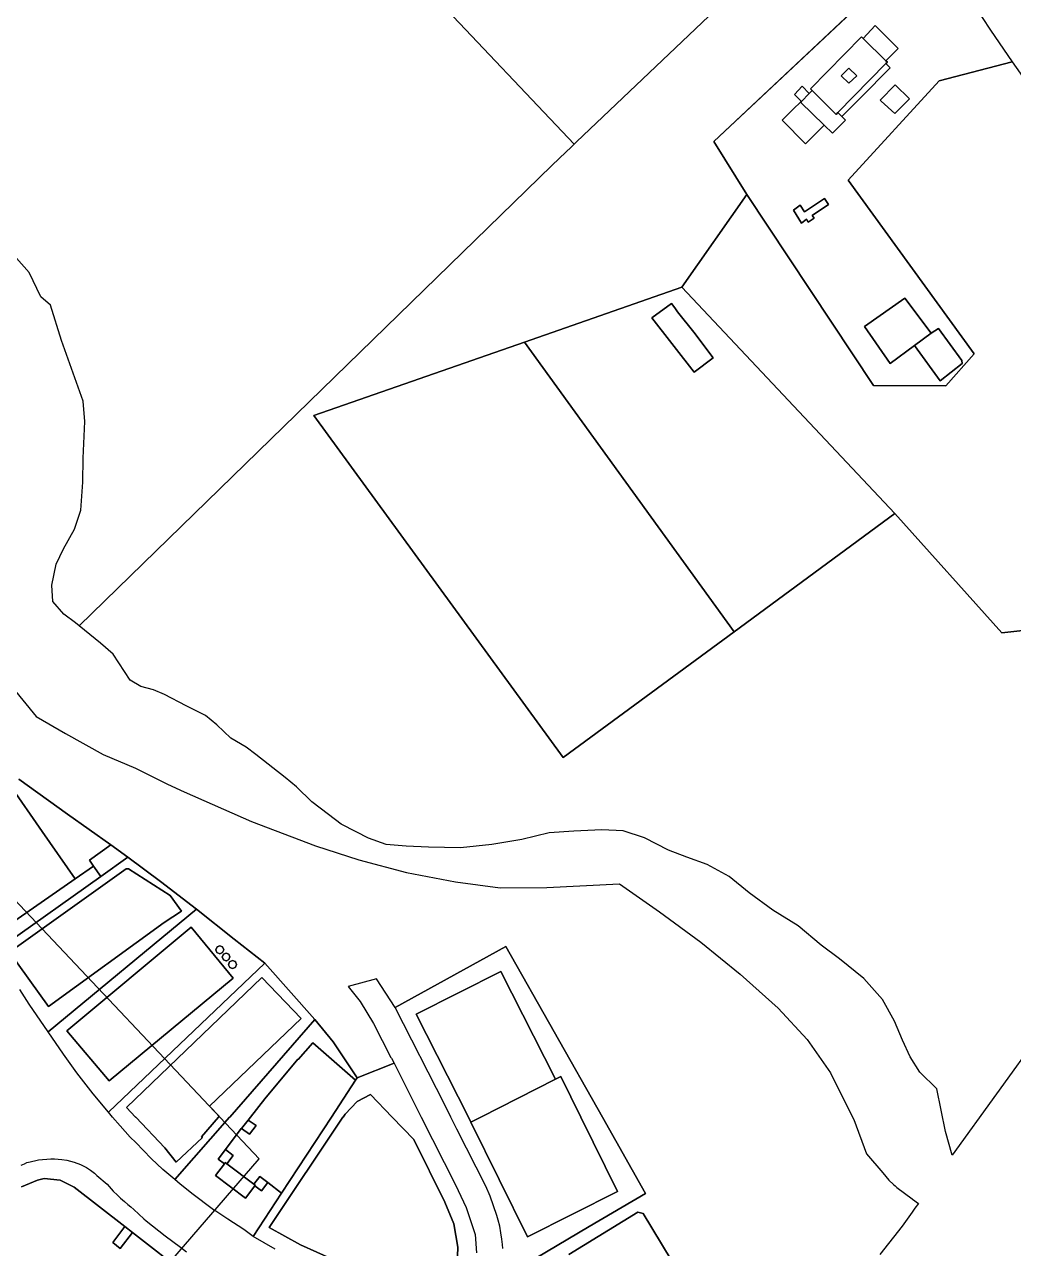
# Model space of a CAD drawing. Header units: millimetres. Extents: x 1888 to 2040, y 1705 to 1894.
# Drawn here: x 1931.241 to 1931.5489, y 1832.4364 to 1832.8173 of the extents above; entities that cross this region are included whole.
import ezdxf

# ---------------------------------------------------------------- set-up
doc = ezdxf.new("R2010")
doc.units = ezdxf.units.MM

# ---------------------------------------------------------------- blocks, each defined once
blk = doc.blocks.new('mall')
at = {"linetype": 'Continuous'}
for p, q in [((-93482.74, -4331.39), (-94211.51, -3559.91)), ((-93868.1, -4778.78), (-93482.74, -4331.39))]:
    blk.add_line(p, q, dxfattribs=at)

msp = doc.modelspace()

# ---------------------------------------------------------------- linework, layer by layer
for p, q in [((1931.34985, 1832.84581), (1931.4122, 1832.78006)), ((1931.34985, 1832.84581), (1931.4122, 1832.78006)), ((1931.45566, 1832.78091), (1931.52238, 1832.84368)), ((1931.52238, 1832.84368), (1931.45566, 1832.78091)), ((1931.41294, 1832.78076), (1931.46032, 1832.82584)), ((1931.41294, 1832.78076), (1931.46032, 1832.82584)), ((1931.53663, 1832.82345), (1931.5418, 1832.81554)), ((1931.53663, 1832.82345), (1931.5418, 1832.81554)), ((1931.5059, 1832.81695), (1931.50215, 1832.81298)), ((1931.50215, 1832.81298), (1931.5059, 1832.81695)), ((1931.51306, 1832.80982), (1931.5059, 1832.81695)), ((1931.5059, 1832.81695), (1931.51306, 1832.80982)), ((1931.50162, 1832.81345), (1931.48578, 1832.79726)), ((1931.48578, 1832.79726), (1931.50162, 1832.81345)), ((1931.50215, 1832.81298), (1931.50162, 1832.81345)), ((1931.50162, 1832.81345), (1931.50215, 1832.81298)), ((1931.50918, 1832.80601), (1931.50215, 1832.81298)), ((1931.50215, 1832.81298), (1931.50918, 1832.80601)), ((1931.5418, 1832.81554), (1931.5485, 1832.80568)), ((1931.5418, 1832.81554), (1931.5485, 1832.80568)), ((1931.50918, 1832.80601), (1931.51306, 1832.80982)), ((1931.51306, 1832.80982), (1931.50918, 1832.80601)), ((1931.49425, 1832.78988), (1931.50918, 1832.80514)), ((1931.50918, 1832.80514), (1931.49425, 1832.78988)), ((1931.50971, 1832.80557), (1931.50918, 1832.80601)), ((1931.50918, 1832.80601), (1931.50971, 1832.80557)), ((1931.50918, 1832.80514), (1931.50971, 1832.80557)), ((1931.50971, 1832.80557), (1931.50918, 1832.80514)), ((1931.51056, 1832.80382), (1931.50918, 1832.80514)), ((1931.50918, 1832.80514), (1931.51056, 1832.80382)), ((1931.52577, 1832.79974), (1931.5485, 1832.80568)), ((1931.5485, 1832.80568), (1931.52577, 1832.79974)), ((1931.5485, 1832.80568), (1931.55846, 1832.79154)), ((1931.5485, 1832.80568), (1931.55846, 1832.79154)), ((1931.49771, 1832.80367), (1931.49534, 1832.80135)), ((1931.49534, 1832.80135), (1931.49771, 1832.80367)), ((1931.49534, 1832.80135), (1931.49771, 1832.7991)), ((1931.49771, 1832.7991), (1931.49534, 1832.80135)), ((1931.50012, 1832.80129), (1931.49771, 1832.80367)), ((1931.49771, 1832.80367), (1931.50012, 1832.80129)), ((1931.49771, 1832.7991), (1931.50012, 1832.80129)), ((1931.50012, 1832.80129), (1931.49771, 1832.7991)), ((1931.50141, 1832.79461), (1931.51056, 1832.80382)), ((1931.51056, 1832.80382), (1931.50141, 1832.79461)), ((1931.48318, 1832.7981), (1931.48075, 1832.79551)), ((1931.48075, 1832.79551), (1931.48318, 1832.7981)), ((1931.48531, 1832.79579), (1931.48318, 1832.7981)), ((1931.48318, 1832.7981), (1931.48531, 1832.79579)), ((1931.48578, 1832.79726), (1931.48628, 1832.79673)), ((1931.48628, 1832.79673), (1931.48578, 1832.79726)), ((1931.49743, 1832.76888), (1931.52577, 1832.79974)), ((1931.52577, 1832.79974), (1931.49743, 1832.76888)), ((1931.51211, 1832.7985), (1931.50747, 1832.79373)), ((1931.50747, 1832.79373), (1931.51211, 1832.7985)), ((1931.51654, 1832.7942), (1931.51211, 1832.7985)), ((1931.51211, 1832.7985), (1931.51654, 1832.7942)), ((1931.48268, 1832.79314), (1931.4804, 1832.7911)), ((1931.4804, 1832.7911), (1931.48268, 1832.79314)), ((1931.48075, 1832.79551), (1931.48291, 1832.79337)), ((1931.48291, 1832.79337), (1931.48075, 1832.79551)), ((1931.48291, 1832.79337), (1931.48268, 1832.79314)), ((1931.48268, 1832.79314), (1931.48291, 1832.79337)), ((1931.48268, 1832.79314), (1931.48999, 1832.78601)), ((1931.48999, 1832.78601), (1931.48268, 1832.79314)), ((1931.48531, 1832.79579), (1931.48291, 1832.79337)), ((1931.48291, 1832.79337), (1931.48531, 1832.79579)), ((1931.48628, 1832.79673), (1931.48531, 1832.79579)), ((1931.48531, 1832.79579), (1931.48628, 1832.79673)), ((1931.48628, 1832.79673), (1931.49374, 1832.78935)), ((1931.49374, 1832.78935), (1931.48628, 1832.79673)), ((1931.49553, 1832.7887), (1931.50141, 1832.79461)), ((1931.50141, 1832.79461), (1931.49553, 1832.7887)), ((1931.50747, 1832.79373), (1931.50776, 1832.79346)), ((1931.50776, 1832.79346), (1931.50747, 1832.79373)), ((1931.50776, 1832.79346), (1931.51201, 1832.78961)), ((1931.51201, 1832.78961), (1931.50776, 1832.79346)), ((1931.51201, 1832.78961), (1931.51654, 1832.7942)), ((1931.51654, 1832.7942), (1931.51201, 1832.78961)), ((1931.47931, 1832.78989), (1931.4769, 1832.78754)), ((1931.4769, 1832.78754), (1931.47931, 1832.78989)), ((1931.4804, 1832.7911), (1931.47931, 1832.78989)), ((1931.47931, 1832.78989), (1931.4804, 1832.7911)), ((1931.49374, 1832.78935), (1931.49425, 1832.78988)), ((1931.49425, 1832.78988), (1931.49374, 1832.78935)), ((1931.49553, 1832.7887), (1931.49425, 1832.78988)), ((1931.49425, 1832.78988), (1931.49553, 1832.7887)), ((1931.4769, 1832.78754), (1931.48418, 1832.78014)), ((1931.48418, 1832.78014), (1931.4769, 1832.78754)), ((1931.48418, 1832.78014), (1931.48999, 1832.78601)), ((1931.48999, 1832.78601), (1931.48418, 1832.78014)), ((1931.48999, 1832.78601), (1931.49262, 1832.78345)), ((1931.49262, 1832.78345), (1931.48999, 1832.78601)), ((1931.49262, 1832.78345), (1931.49668, 1832.78754)), ((1931.49668, 1832.78754), (1931.49262, 1832.78345)), ((1931.49668, 1832.78754), (1931.49553, 1832.7887)), ((1931.49553, 1832.7887), (1931.49668, 1832.78754)), ((1931.40967, 1832.77765), (1931.41115, 1832.77905)), ((1931.41115, 1832.77905), (1931.40967, 1832.77765)), ((1931.40967, 1832.77765), (1931.41115, 1832.77905)), ((1931.41115, 1832.77905), (1931.40967, 1832.77765)), ((1931.41115, 1832.77905), (1931.4122, 1832.78006)), ((1931.4122, 1832.78006), (1931.41115, 1832.77905)), ((1931.41115, 1832.77905), (1931.4122, 1832.78006)), ((1931.4122, 1832.78006), (1931.41115, 1832.77905)), ((1931.4122, 1832.78006), (1931.41294, 1832.78076)), ((1931.4122, 1832.78006), (1931.41294, 1832.78076)), ((1931.46595, 1832.76437), (1931.45566, 1832.78091)), ((1931.45566, 1832.78091), (1931.46595, 1832.76437)), ((1931.40524, 1832.77343), (1931.40967, 1832.77765)), ((1931.40967, 1832.77765), (1931.40524, 1832.77343)), ((1931.40524, 1832.77343), (1931.40967, 1832.77765)), ((1931.40967, 1832.77765), (1931.40524, 1832.77343)), ((1931.25808, 1832.63017), (1931.40524, 1832.77343)), ((1931.40524, 1832.77343), (1931.25808, 1832.63017)), ((1931.25808, 1832.63017), (1931.40524, 1832.77343)), ((1931.40524, 1832.77343), (1931.25808, 1832.63017)), ((1931.53673, 1832.7148), (1931.49743, 1832.76888)), ((1931.49743, 1832.76888), (1931.53673, 1832.7148)), ((1931.44573, 1832.73554), (1931.46595, 1832.76437)), ((1931.46595, 1832.76437), (1931.44573, 1832.73554)), ((1931.46595, 1832.76437), (1931.50539, 1832.70502)), ((1931.50539, 1832.70502), (1931.46595, 1832.76437)), ((1931.4901, 1832.76319), (1931.48386, 1832.75902)), ((1931.48386, 1832.75902), (1931.4901, 1832.76319)), ((1931.49136, 1832.7613), (1931.4901, 1832.76319)), ((1931.4901, 1832.76319), (1931.49136, 1832.7613)), ((1931.48254, 1832.76104), (1931.48041, 1832.75954)), ((1931.48041, 1832.75954), (1931.48254, 1832.76104)), ((1931.48041, 1832.75954), (1931.48292, 1832.75552)), ((1931.48292, 1832.75552), (1931.48041, 1832.75954)), ((1931.48386, 1832.75902), (1931.48254, 1832.76104)), ((1931.48254, 1832.76104), (1931.48386, 1832.75902)), ((1931.4863, 1832.75792), (1931.49136, 1832.7613)), ((1931.49136, 1832.7613), (1931.4863, 1832.75792)), ((1931.48292, 1832.75552), (1931.48453, 1832.7567)), ((1931.48453, 1832.7567), (1931.48292, 1832.75552)), ((1931.48453, 1832.7567), (1931.48506, 1832.75581)), ((1931.48506, 1832.75581), (1931.48453, 1832.7567)), ((1931.48506, 1832.75581), (1931.48688, 1832.75704)), ((1931.48688, 1832.75704), (1931.48506, 1832.75581)), ((1931.48688, 1832.75704), (1931.4863, 1832.75792)), ((1931.4863, 1832.75792), (1931.48688, 1832.75704)), ((1931.24246, 1832.74012), (1931.2362, 1832.74733)), ((1931.24246, 1832.74012), (1931.2362, 1832.74733)), ((1931.24613, 1832.73254), (1931.24246, 1832.74012)), ((1931.24613, 1832.73254), (1931.24246, 1832.74012)), ((1931.24911, 1832.73), (1931.24613, 1832.73254)), ((1931.24911, 1832.73), (1931.24613, 1832.73254)), ((1931.39674, 1832.71843), (1931.44573, 1832.73554)), ((1931.44573, 1832.73554), (1931.39674, 1832.71843)), ((1931.44573, 1832.73554), (1931.51196, 1832.66518)), ((1931.51196, 1832.66518), (1931.44573, 1832.73554)), ((1931.51508, 1832.73214), (1931.50257, 1832.72332)), ((1931.50257, 1832.72332), (1931.51508, 1832.73214)), ((1931.52329, 1832.72121), (1931.51508, 1832.73214)), ((1931.51508, 1832.73214), (1931.52329, 1832.72121)), ((1931.25262, 1832.71893), (1931.24911, 1832.73)), ((1931.25262, 1832.71893), (1931.24911, 1832.73)), ((1931.44244, 1832.73044), (1931.43635, 1832.72606)), ((1931.43635, 1832.72606), (1931.44244, 1832.73044)), ((1931.44347, 1832.72913), (1931.44244, 1832.73044)), ((1931.44244, 1832.73044), (1931.44347, 1832.72913)), ((1931.44438, 1832.72791), (1931.44347, 1832.72913)), ((1931.44347, 1832.72913), (1931.44438, 1832.72791)), ((1931.43635, 1832.72606), (1931.44957, 1832.70913)), ((1931.44957, 1832.70913), (1931.43635, 1832.72606)), ((1931.44945, 1832.72154), (1931.44438, 1832.72791)), ((1931.44438, 1832.72791), (1931.44945, 1832.72154)), ((1931.45542, 1832.71363), (1931.44945, 1832.72154)), ((1931.44945, 1832.72154), (1931.45542, 1832.71363)), ((1931.50257, 1832.72332), (1931.51057, 1832.71186)), ((1931.51057, 1832.71186), (1931.50257, 1832.72332)), ((1931.51808, 1832.71743), (1931.52329, 1832.72121)), ((1931.52329, 1832.72121), (1931.51808, 1832.71743)), ((1931.52557, 1832.72274), (1931.52329, 1832.72121)), ((1931.52329, 1832.72121), (1931.52557, 1832.72274)), ((1931.53282, 1832.71274), (1931.52557, 1832.72274)), ((1931.52557, 1832.72274), (1931.53282, 1832.71274)), ((1931.25936, 1832.70007), (1931.25262, 1832.71893)), ((1931.25936, 1832.70007), (1931.25262, 1832.71893)), ((1931.33114, 1832.69568), (1931.39674, 1832.71843)), ((1931.39674, 1832.71843), (1931.33114, 1832.69568)), ((1931.39674, 1832.71843), (1931.46201, 1832.62831)), ((1931.46201, 1832.62831), (1931.39674, 1832.71843)), ((1931.51057, 1832.71186), (1931.51808, 1832.71743)), ((1931.51808, 1832.71743), (1931.51057, 1832.71186)), ((1931.51808, 1832.71743), (1931.52613, 1832.70638)), ((1931.52613, 1832.70638), (1931.51808, 1832.71743)), ((1931.44957, 1832.70913), (1931.45542, 1832.71363)), ((1931.45542, 1832.71363), (1931.44957, 1832.70913)), ((1931.52791, 1832.70486), (1931.53673, 1832.7148)), ((1931.53673, 1832.7148), (1931.52791, 1832.70486)), ((1931.52613, 1832.70638), (1931.53296, 1832.71184)), ((1931.53296, 1832.71184), (1931.52613, 1832.70638)), ((1931.53296, 1832.71184), (1931.53282, 1832.71274)), ((1931.53282, 1832.71274), (1931.53296, 1832.71184)), ((1931.50539, 1832.70502), (1931.52791, 1832.70486)), ((1931.52791, 1832.70486), (1931.50539, 1832.70502)), ((1931.25982, 1832.69373), (1931.25936, 1832.70007)), ((1931.25982, 1832.69373), (1931.25936, 1832.70007)), ((1931.40878, 1832.58922), (1931.33114, 1832.69568)), ((1931.33114, 1832.69568), (1931.40878, 1832.58922)), ((1931.25932, 1832.68237), (1931.25982, 1832.69373)), ((1931.25932, 1832.68237), (1931.25982, 1832.69373)), ((1931.25919, 1832.67486), (1931.25932, 1832.68237)), ((1931.25919, 1832.67486), (1931.25932, 1832.68237)), ((1931.25863, 1832.66619), (1931.25919, 1832.67486)), ((1931.25863, 1832.66619), (1931.25919, 1832.67486)), ((1931.25658, 1832.66025), (1931.25863, 1832.66619)), ((1931.25658, 1832.66025), (1931.25863, 1832.66619)), ((1931.51196, 1832.66518), (1931.46201, 1832.62831)), ((1931.46201, 1832.62831), (1931.51196, 1832.66518)), ((1931.54533, 1832.62804), (1931.51196, 1832.66518)), ((1931.51196, 1832.66518), (1931.54533, 1832.62804)), ((1931.25324, 1832.65411), (1931.25658, 1832.66025)), ((1931.25324, 1832.65411), (1931.25658, 1832.66025)), ((1931.25092, 1832.64933), (1931.25324, 1832.65411)), ((1931.25092, 1832.64933), (1931.25324, 1832.65411)), ((1931.24955, 1832.6428), (1931.25092, 1832.64933)), ((1931.24955, 1832.6428), (1931.25092, 1832.64933)), ((1931.24985, 1832.63771), (1931.24955, 1832.6428)), ((1931.24985, 1832.63771), (1931.24955, 1832.6428)), ((1931.25326, 1832.63378), (1931.24985, 1832.63771)), ((1931.25326, 1832.63378), (1931.24985, 1832.63771)), ((1931.25693, 1832.63109), (1931.25326, 1832.63378)), ((1931.25693, 1832.63109), (1931.25326, 1832.63378)), ((1931.25808, 1832.63017), (1931.25693, 1832.63109)), ((1931.25808, 1832.63017), (1931.25693, 1832.63109)), ((1931.26476, 1832.6248), (1931.25808, 1832.63017)), ((1931.26476, 1832.6248), (1931.25808, 1832.63017)), ((1931.5631, 1832.62998), (1931.54533, 1832.62804)), ((1931.54533, 1832.62804), (1931.5631, 1832.62998)), ((1931.46201, 1832.62831), (1931.40878, 1832.58922)), ((1931.40878, 1832.58922), (1931.46201, 1832.62831)), ((1931.2687, 1832.62139), (1931.26476, 1832.6248)), ((1931.2687, 1832.62139), (1931.26476, 1832.6248)), ((1931.27398, 1832.61329), (1931.2687, 1832.62139)), ((1931.27398, 1832.61329), (1931.2687, 1832.62139)), ((1931.23733, 1832.61101), (1931.24464, 1832.60201)), ((1931.23733, 1832.61101), (1931.24464, 1832.60201)), ((1931.27732, 1832.61132), (1931.27398, 1832.61329)), ((1931.27732, 1832.61132), (1931.27398, 1832.61329)), ((1931.2812, 1832.61024), (1931.27732, 1832.61132)), ((1931.2812, 1832.61024), (1931.27732, 1832.61132)), ((1931.28459, 1832.6088), (1931.2812, 1832.61024)), ((1931.28459, 1832.6088), (1931.2812, 1832.61024)), ((1931.29137, 1832.60531), (1931.28459, 1832.6088)), ((1931.29137, 1832.60531), (1931.28459, 1832.6088)), ((1931.29742, 1832.60233), (1931.29137, 1832.60531)), ((1931.29742, 1832.60233), (1931.29137, 1832.60531)), ((1931.24464, 1832.60201), (1931.25383, 1832.59665)), ((1931.24464, 1832.60201), (1931.25383, 1832.59665)), ((1931.30097, 1832.59936), (1931.29742, 1832.60233)), ((1931.30097, 1832.59936), (1931.29742, 1832.60233)), ((1931.3053, 1832.59522), (1931.30097, 1832.59936)), ((1931.3053, 1832.59522), (1931.30097, 1832.59936)), ((1931.25383, 1832.59665), (1931.2655, 1832.59013)), ((1931.25383, 1832.59665), (1931.2655, 1832.59013)), ((1931.31008, 1832.5924), (1931.3053, 1832.59522)), ((1931.31008, 1832.5924), (1931.3053, 1832.59522)), ((1931.62403, 1832.59589), (1931.52981, 1832.46543)), ((1931.62403, 1832.59589), (1931.52981, 1832.46543)), ((1931.31308, 1832.59012), (1931.31008, 1832.5924)), ((1931.31308, 1832.59012), (1931.31008, 1832.5924)), ((1931.2655, 1832.59013), (1931.27563, 1832.58588)), ((1931.2655, 1832.59013), (1931.27563, 1832.58588)), ((1931.32218, 1832.58302), (1931.31308, 1832.59012)), ((1931.32218, 1832.58302), (1931.31308, 1832.59012)), ((1931.27563, 1832.58588), (1931.28555, 1832.58088)), ((1931.27563, 1832.58588), (1931.28555, 1832.58088)), ((1931.2365, 1832.58066), (1931.24652, 1832.56616)), ((1931.24652, 1832.56616), (1931.2365, 1832.58066)), ((1931.25442, 1832.57154), (1931.23934, 1832.58248)), ((1931.23934, 1832.58248), (1931.25442, 1832.57154)), ((1931.25442, 1832.57154), (1931.23934, 1832.58248)), ((1931.23934, 1832.58248), (1931.25442, 1832.57154)), ((1931.28555, 1832.58088), (1931.29077, 1832.57857)), ((1931.28555, 1832.58088), (1931.29077, 1832.57857)), ((1931.32573, 1832.58009), (1931.32218, 1832.58302)), ((1931.32573, 1832.58009), (1931.32218, 1832.58302)), ((1931.33047, 1832.57546), (1931.32573, 1832.58009)), ((1931.33047, 1832.57546), (1931.32573, 1832.58009)), ((1931.29077, 1832.57857), (1931.31177, 1832.56929)), ((1931.29077, 1832.57857), (1931.31177, 1832.56929)), ((1931.33566, 1832.57142), (1931.33047, 1832.57546)), ((1931.33566, 1832.57142), (1931.33047, 1832.57546)), ((1931.26789, 1832.562), (1931.25442, 1832.57154)), ((1931.25442, 1832.57154), (1931.26789, 1832.562)), ((1931.26789, 1832.562), (1931.25442, 1832.57154)), ((1931.25442, 1832.57154), (1931.26789, 1832.562)), ((1931.31177, 1832.56929), (1931.3316, 1832.56167)), ((1931.31177, 1832.56929), (1931.3316, 1832.56167)), ((1931.33968, 1832.56847), (1931.33566, 1832.57142)), ((1931.33968, 1832.56847), (1931.33566, 1832.57142)), ((1931.34427, 1832.56612), (1931.33968, 1832.56847)), ((1931.34427, 1832.56612), (1931.33968, 1832.56847)), ((1931.24652, 1832.56616), (1931.2568, 1832.55141)), ((1931.2568, 1832.55141), (1931.24652, 1832.56616)), ((1931.34815, 1832.56406), (1931.34427, 1832.56612)), ((1931.34815, 1832.56406), (1931.34427, 1832.56612)), ((1931.40443, 1832.56579), (1931.39592, 1832.5637)), ((1931.40443, 1832.56579), (1931.39592, 1832.5637)), ((1931.4121, 1832.56627), (1931.40443, 1832.56579)), ((1931.4121, 1832.56627), (1931.40443, 1832.56579)), ((1931.42075, 1832.56668), (1931.4121, 1832.56627)), ((1931.42075, 1832.56668), (1931.4121, 1832.56627)), ((1931.42743, 1832.56635), (1931.42075, 1832.56668)), ((1931.42743, 1832.56635), (1931.42075, 1832.56668)), ((1931.4341, 1832.56425), (1931.42743, 1832.56635)), ((1931.4341, 1832.56425), (1931.42743, 1832.56635)), ((1931.26128, 1832.55721), (1931.26789, 1832.562)), ((1931.26789, 1832.562), (1931.26128, 1832.55721)), ((1931.27323, 1832.55821), (1931.26789, 1832.562)), ((1931.26789, 1832.562), (1931.27323, 1832.55821)), ((1931.27323, 1832.55821), (1931.26789, 1832.562)), ((1931.26789, 1832.562), (1931.27323, 1832.55821)), ((1931.3316, 1832.56167), (1931.34518, 1832.55732)), ((1931.3316, 1832.56167), (1931.34518, 1832.55732)), ((1931.35368, 1832.56217), (1931.34815, 1832.56406)), ((1931.35368, 1832.56217), (1931.34815, 1832.56406)), ((1931.3599, 1832.56157), (1931.35368, 1832.56217)), ((1931.3599, 1832.56157), (1931.35368, 1832.56217)), ((1931.36685, 1832.56126), (1931.3599, 1832.56157)), ((1931.36685, 1832.56126), (1931.3599, 1832.56157)), ((1931.37678, 1832.56107), (1931.36685, 1832.56126)), ((1931.37678, 1832.56107), (1931.36685, 1832.56126)), ((1931.38653, 1832.56217), (1931.37678, 1832.56107)), ((1931.38653, 1832.56217), (1931.37678, 1832.56107)), ((1931.39592, 1832.5637), (1931.38653, 1832.56217)), ((1931.39592, 1832.5637), (1931.38653, 1832.56217)), ((1931.44155, 1832.56032), (1931.4341, 1832.56425)), ((1931.44155, 1832.56032), (1931.4341, 1832.56425)), ((1931.26253, 1832.55543), (1931.26128, 1832.55721)), ((1931.26128, 1832.55721), (1931.26253, 1832.55543)), ((1931.27323, 1832.55821), (1931.26481, 1832.5522)), ((1931.26481, 1832.5522), (1931.27323, 1832.55821)), ((1931.27323, 1832.55821), (1931.26481, 1832.5522)), ((1931.26481, 1832.5522), (1931.27323, 1832.55821)), ((1931.28337, 1832.55061), (1931.27323, 1832.55821)), ((1931.27323, 1832.55821), (1931.28337, 1832.55061)), ((1931.28337, 1832.55061), (1931.27323, 1832.55821)), ((1931.27323, 1832.55821), (1931.28337, 1832.55061)), ((1931.34518, 1832.55732), (1931.35995, 1832.55342)), ((1931.34518, 1832.55732), (1931.35995, 1832.55342)), ((1931.44724, 1832.55815), (1931.44155, 1832.56032)), ((1931.44724, 1832.55815), (1931.44155, 1832.56032)), ((1931.45356, 1832.55594), (1931.44724, 1832.55815)), ((1931.45356, 1832.55594), (1931.44724, 1832.55815)), ((1931.23643, 1832.52866), (1931.27271, 1832.55453)), ((1931.27271, 1832.55453), (1931.23643, 1832.52866)), ((1931.2568, 1832.55141), (1931.26253, 1832.55543)), ((1931.26253, 1832.55543), (1931.2568, 1832.55141)), ((1931.26481, 1832.5522), (1931.26253, 1832.55543)), ((1931.26253, 1832.55543), (1931.26481, 1832.5522)), ((1931.27271, 1832.55453), (1931.27343, 1832.55459)), ((1931.27343, 1832.55459), (1931.27271, 1832.55453)), ((1931.27343, 1832.55459), (1931.2864, 1832.54631)), ((1931.2864, 1832.54631), (1931.27343, 1832.55459)), ((1931.35995, 1832.55342), (1931.37522, 1832.55053)), ((1931.35995, 1832.55342), (1931.37522, 1832.55053)), ((1931.46047, 1832.55213), (1931.45356, 1832.55594)), ((1931.46047, 1832.55213), (1931.45356, 1832.55594)), ((1931.2568, 1832.55141), (1931.23436, 1832.53578)), ((1931.23436, 1832.53578), (1931.2568, 1832.55141)), ((1931.26481, 1832.5522), (1931.23503, 1832.53097)), ((1931.23503, 1832.53097), (1931.26481, 1832.5522)), ((1931.26481, 1832.5522), (1931.23503, 1832.53097)), ((1931.23503, 1832.53097), (1931.26481, 1832.5522)), ((1931.29463, 1832.54198), (1931.28337, 1832.55061)), ((1931.28337, 1832.55061), (1931.29463, 1832.54198)), ((1931.29463, 1832.54198), (1931.28337, 1832.55061)), ((1931.28337, 1832.55061), (1931.29463, 1832.54198)), ((1931.37522, 1832.55053), (1931.38909, 1832.54866)), ((1931.37522, 1832.55053), (1931.38909, 1832.54866)), ((1931.40366, 1832.54871), (1931.42629, 1832.54991)), ((1931.40366, 1832.54871), (1931.42629, 1832.54991)), ((1931.42629, 1832.54991), (1931.43872, 1832.54114)), ((1931.42629, 1832.54991), (1931.43872, 1832.54114)), ((1931.46667, 1832.54706), (1931.46047, 1832.55213)), ((1931.46667, 1832.54706), (1931.46047, 1832.55213)), ((1931.2864, 1832.54631), (1931.2899, 1832.54144)), ((1931.2899, 1832.54144), (1931.2864, 1832.54631)), ((1931.38909, 1832.54866), (1931.40366, 1832.54871)), ((1931.38909, 1832.54866), (1931.40366, 1832.54871)), ((1931.47401, 1832.5417), (1931.46667, 1832.54706)), ((1931.47401, 1832.5417), (1931.46667, 1832.54706)), ((1931.29463, 1832.54198), (1931.24843, 1832.50381)), ((1931.24843, 1832.50381), (1931.29463, 1832.54198)), ((1931.29463, 1832.54198), (1931.24843, 1832.50381)), ((1931.24843, 1832.50381), (1931.29463, 1832.54198)), ((1931.30636, 1832.53263), (1931.29463, 1832.54198)), ((1931.29463, 1832.54198), (1931.30636, 1832.53263)), ((1931.30636, 1832.53263), (1931.29463, 1832.54198)), ((1931.29463, 1832.54198), (1931.30636, 1832.53263)), ((1931.48186, 1832.53686), (1931.47401, 1832.5417)), ((1931.48186, 1832.53686), (1931.47401, 1832.5417)), ((1931.28455, 1832.53787), (1931.24852, 1832.51172)), ((1931.24852, 1832.51172), (1931.28455, 1832.53787)), ((1931.2899, 1832.54144), (1931.28455, 1832.53787)), ((1931.28455, 1832.53787), (1931.2899, 1832.54144)), ((1931.43872, 1832.54114), (1931.45165, 1832.53177)), ((1931.43872, 1832.54114), (1931.45165, 1832.53177)), ((1931.25427, 1832.50419), (1931.2929, 1832.53641)), ((1931.2929, 1832.53641), (1931.25427, 1832.50419)), ((1931.2929, 1832.53641), (1931.30605, 1832.52053)), ((1931.30605, 1832.52053), (1931.2929, 1832.53641)), ((1931.48902, 1832.53082), (1931.48186, 1832.53686)), ((1931.48902, 1832.53082), (1931.48186, 1832.53686)), ((1931.30063, 1832.52935), (1931.301, 1832.53024)), ((1931.301, 1832.53024), (1931.30063, 1832.52935)), ((1931.301, 1832.53024), (1931.30185, 1832.53059)), ((1931.30185, 1832.53059), (1931.301, 1832.53024)), ((1931.30185, 1832.53059), (1931.30269, 1832.53024)), ((1931.30269, 1832.53024), (1931.30185, 1832.53059)), ((1931.30269, 1832.53024), (1931.30306, 1832.52939)), ((1931.30306, 1832.52939), (1931.30269, 1832.53024)), ((1931.31583, 1832.52523), (1931.30636, 1832.53263)), ((1931.30636, 1832.53263), (1931.31583, 1832.52523)), ((1931.31583, 1832.52523), (1931.30636, 1832.53263)), ((1931.30636, 1832.53263), (1931.31583, 1832.52523)), ((1931.35646, 1832.51137), (1931.39095, 1832.53036)), ((1931.39095, 1832.53036), (1931.35646, 1832.51137)), ((1931.35646, 1832.51137), (1931.39095, 1832.53036)), ((1931.39095, 1832.53036), (1931.35646, 1832.51137)), ((1931.39095, 1832.53036), (1931.42095, 1832.47731)), ((1931.42095, 1832.47731), (1931.39095, 1832.53036)), ((1931.39095, 1832.53036), (1931.42095, 1832.47731)), ((1931.42095, 1832.47731), (1931.39095, 1832.53036)), ((1931.45165, 1832.53177), (1931.46389, 1832.52176)), ((1931.45165, 1832.53177), (1931.46389, 1832.52176)), ((1931.49482, 1832.52656), (1931.48902, 1832.53082)), ((1931.49482, 1832.52656), (1931.48902, 1832.53082)), ((1931.24852, 1832.51172), (1931.23643, 1832.52866)), ((1931.23643, 1832.52866), (1931.24852, 1832.51172)), ((1931.30096, 1832.52854), (1931.30063, 1832.52935)), ((1931.30063, 1832.52935), (1931.30096, 1832.52854)), ((1931.30187, 1832.52816), (1931.30096, 1832.52854)), ((1931.30096, 1832.52854), (1931.30187, 1832.52816)), ((1931.30273, 1832.52854), (1931.30187, 1832.52816)), ((1931.30187, 1832.52816), (1931.30273, 1832.52854)), ((1931.30263, 1832.52712), (1931.30296, 1832.52798)), ((1931.30296, 1832.52798), (1931.30263, 1832.52712)), ((1931.30263, 1832.52709), (1931.30263, 1832.52712)), ((1931.30263, 1832.52712), (1931.30263, 1832.52709)), ((1931.30296, 1832.52634), (1931.30263, 1832.52709)), ((1931.30263, 1832.52709), (1931.30296, 1832.52634)), ((1931.30306, 1832.52939), (1931.30273, 1832.52854)), ((1931.30273, 1832.52854), (1931.30306, 1832.52939)), ((1931.30296, 1832.52798), (1931.30385, 1832.52835)), ((1931.30385, 1832.52835), (1931.30296, 1832.52798)), ((1931.30299, 1832.52629), (1931.30296, 1832.52634)), ((1931.30296, 1832.52634), (1931.30299, 1832.52629)), ((1931.30385, 1832.52835), (1931.30469, 1832.52799)), ((1931.30469, 1832.52799), (1931.30385, 1832.52835)), ((1931.30469, 1832.52799), (1931.30501, 1832.52714)), ((1931.30501, 1832.52714), (1931.30469, 1832.52799)), ((1931.30501, 1832.52714), (1931.3047, 1832.52632)), ((1931.3047, 1832.52632), (1931.30501, 1832.52714)), ((1931.50236, 1832.52047), (1931.49482, 1832.52656)), ((1931.50236, 1832.52047), (1931.49482, 1832.52656)), ((1931.26716, 1832.47879), (1931.31583, 1832.52523)), ((1931.31583, 1832.52523), (1931.26716, 1832.47879)), ((1931.26716, 1832.47879), (1931.31583, 1832.52523)), ((1931.31583, 1832.52523), (1931.26716, 1832.47879)), ((1931.30304, 1832.52626), (1931.30299, 1832.52629)), ((1931.30299, 1832.52629), (1931.30304, 1832.52626)), ((1931.30385, 1832.52596), (1931.30304, 1832.52626)), ((1931.30304, 1832.52626), (1931.30385, 1832.52596)), ((1931.30388, 1832.52595), (1931.30385, 1832.52596)), ((1931.30385, 1832.52596), (1931.30388, 1832.52595)), ((1931.3039, 1832.52596), (1931.30388, 1832.52595)), ((1931.30388, 1832.52595), (1931.3039, 1832.52596)), ((1931.3047, 1832.52632), (1931.3039, 1832.52596)), ((1931.3039, 1832.52596), (1931.3047, 1832.52632)), ((1931.30454, 1832.52474), (1931.30487, 1832.52565)), ((1931.30487, 1832.52565), (1931.30454, 1832.52474)), ((1931.30496, 1832.52386), (1931.30454, 1832.52474)), ((1931.30454, 1832.52474), (1931.30496, 1832.52386)), ((1931.30487, 1832.52565), (1931.30585, 1832.52606)), ((1931.30585, 1832.52606), (1931.30487, 1832.52565)), ((1931.30583, 1832.52354), (1931.30496, 1832.52386)), ((1931.30496, 1832.52386), (1931.30583, 1832.52354)), ((1931.30669, 1832.52391), (1931.30583, 1832.52354)), ((1931.30583, 1832.52354), (1931.30669, 1832.52391)), ((1931.30585, 1832.52606), (1931.30667, 1832.5257)), ((1931.30667, 1832.5257), (1931.30585, 1832.52606)), ((1931.30667, 1832.5257), (1931.3067, 1832.52569)), ((1931.3067, 1832.52569), (1931.30667, 1832.5257)), ((1931.3067, 1832.52392), (1931.30669, 1832.52391)), ((1931.30669, 1832.52391), (1931.3067, 1832.52392)), ((1931.3067, 1832.52569), (1931.3067, 1832.52566)), ((1931.3067, 1832.52566), (1931.3067, 1832.52569)), ((1931.3067, 1832.52566), (1931.30705, 1832.52482)), ((1931.30705, 1832.52482), (1931.3067, 1832.52566)), ((1931.30705, 1832.52479), (1931.3067, 1832.52392)), ((1931.3067, 1832.52392), (1931.30705, 1832.52479)), ((1931.30705, 1832.52482), (1931.30706, 1832.52481)), ((1931.30706, 1832.52481), (1931.30705, 1832.52482)), ((1931.30706, 1832.52481), (1931.30705, 1832.52479)), ((1931.30705, 1832.52479), (1931.30706, 1832.52481)), ((1931.31583, 1832.52523), (1931.33141, 1832.50768)), ((1931.33141, 1832.50768), (1931.31583, 1832.52523)), ((1931.31583, 1832.52523), (1931.33141, 1832.50768)), ((1931.33141, 1832.50768), (1931.31583, 1832.52523)), ((1931.36294, 1832.50933), (1931.38934, 1832.52266)), ((1931.38934, 1832.52266), (1931.36294, 1832.50933)), ((1931.38934, 1832.52266), (1931.40639, 1832.48907)), ((1931.40639, 1832.48907), (1931.38934, 1832.52266)), ((1931.30605, 1832.52053), (1931.26743, 1832.48856)), ((1931.26743, 1832.48856), (1931.30605, 1832.52053)), ((1931.2728, 1832.48031), (1931.31495, 1832.52072)), ((1931.31495, 1832.52072), (1931.2728, 1832.48031)), ((1931.31495, 1832.52072), (1931.32714, 1832.508)), ((1931.32714, 1832.508), (1931.31495, 1832.52072)), ((1931.35066, 1832.52031), (1931.34179, 1832.51799)), ((1931.35066, 1832.52031), (1931.34179, 1832.51799)), ((1931.35646, 1832.51137), (1931.35066, 1832.52031)), ((1931.35646, 1832.51137), (1931.35066, 1832.52031)), ((1931.46389, 1832.52176), (1931.47566, 1832.51124)), ((1931.46389, 1832.52176), (1931.47566, 1832.51124)), ((1931.50811, 1832.5139), (1931.50236, 1832.52047)), ((1931.50811, 1832.5139), (1931.50236, 1832.52047)), ((1931.24253, 1832.51248), (1931.23956, 1832.51704)), ((1931.24253, 1832.51248), (1931.23956, 1832.51704)), ((1931.34179, 1832.51799), (1931.3456, 1832.51333)), ((1931.34179, 1832.51799), (1931.3456, 1832.51333)), ((1931.24843, 1832.50381), (1931.24253, 1832.51248)), ((1931.24843, 1832.50381), (1931.24253, 1832.51248)), ((1931.3456, 1832.51333), (1931.34974, 1832.50642)), ((1931.3456, 1832.51333), (1931.34974, 1832.50642)), ((1931.37191, 1832.48114), (1931.35646, 1832.51137)), ((1931.37191, 1832.48114), (1931.35646, 1832.51137)), ((1931.47566, 1832.51124), (1931.48467, 1832.50144)), ((1931.47566, 1832.51124), (1931.48467, 1832.50144)), ((1931.51189, 1832.50712), (1931.50811, 1832.5139)), ((1931.51189, 1832.50712), (1931.50811, 1832.5139)), ((1931.32714, 1832.508), (1931.2986, 1832.48069)), ((1931.2986, 1832.48069), (1931.32714, 1832.508)), ((1931.33141, 1832.50768), (1931.30495, 1832.47731)), ((1931.30495, 1832.47731), (1931.33141, 1832.50768)), ((1931.33141, 1832.50768), (1931.30495, 1832.47731)), ((1931.30495, 1832.47731), (1931.33141, 1832.50768)), ((1931.33141, 1832.50768), (1931.33713, 1832.5007)), ((1931.33713, 1832.5007), (1931.33141, 1832.50768)), ((1931.33141, 1832.50768), (1931.33713, 1832.5007)), ((1931.33713, 1832.5007), (1931.33141, 1832.50768)), ((1931.37925, 1832.47731), (1931.36294, 1832.50933)), ((1931.36294, 1832.50933), (1931.37925, 1832.47731)), ((1931.25316, 1832.49694), (1931.24843, 1832.50381)), ((1931.25316, 1832.49694), (1931.24843, 1832.50381)), ((1931.26743, 1832.48856), (1931.25427, 1832.50419)), ((1931.25427, 1832.50419), (1931.26743, 1832.48856)), ((1931.34974, 1832.50642), (1931.35512, 1832.49586)), ((1931.34974, 1832.50642), (1931.35512, 1832.49586)), ((1931.51439, 1832.50122), (1931.51189, 1832.50712)), ((1931.51439, 1832.50122), (1931.51189, 1832.50712)), ((1931.3263, 1832.49519), (1931.33078, 1832.50043)), ((1931.33078, 1832.50043), (1931.3263, 1832.49519)), ((1931.33078, 1832.50043), (1931.34413, 1832.48876)), ((1931.34413, 1832.48876), (1931.33078, 1832.50043)), ((1931.33713, 1832.5007), (1931.34464, 1832.48954)), ((1931.34464, 1832.48954), (1931.33713, 1832.5007)), ((1931.33713, 1832.5007), (1931.34464, 1832.48954)), ((1931.34464, 1832.48954), (1931.33713, 1832.5007)), ((1931.48467, 1832.50144), (1931.49197, 1832.49111)), ((1931.48467, 1832.50144), (1931.49197, 1832.49111)), ((1931.51682, 1832.49611), (1931.51439, 1832.50122)), ((1931.51682, 1832.49611), (1931.51439, 1832.50122)), ((1931.25739, 1832.49106), (1931.25316, 1832.49694)), ((1931.25739, 1832.49106), (1931.25316, 1832.49694)), ((1931.35512, 1832.49586), (1931.35531, 1832.49567)), ((1931.35512, 1832.49586), (1931.35531, 1832.49567)), ((1931.51975, 1832.49125), (1931.51682, 1832.49611)), ((1931.51975, 1832.49125), (1931.51682, 1832.49611)), ((1931.31584, 1832.48296), (1931.32617, 1832.49531)), ((1931.32617, 1832.49531), (1931.31584, 1832.48296)), ((1931.32617, 1832.49531), (1931.3263, 1832.49519)), ((1931.3263, 1832.49519), (1931.32617, 1832.49531)), ((1931.34464, 1832.48954), (1931.35617, 1832.49404)), ((1931.35617, 1832.49404), (1931.34464, 1832.48954)), ((1931.34464, 1832.48954), (1931.35617, 1832.49404)), ((1931.35617, 1832.49404), (1931.34464, 1832.48954)), ((1931.35531, 1832.49567), (1931.35617, 1832.49404)), ((1931.35531, 1832.49567), (1931.35617, 1832.49404)), ((1931.35617, 1832.49404), (1931.36454, 1832.47731)), ((1931.35617, 1832.49404), (1931.36454, 1832.47731)), ((1931.26241, 1832.48454), (1931.25739, 1832.49106)), ((1931.26241, 1832.48454), (1931.25739, 1832.49106)), ((1931.34413, 1832.48876), (1931.33661, 1832.47731)), ((1931.33661, 1832.47731), (1931.34413, 1832.48876)), ((1931.34413, 1832.48876), (1931.33661, 1832.47731)), ((1931.33661, 1832.47731), (1931.34413, 1832.48876)), ((1931.34464, 1832.48954), (1931.34413, 1832.48876)), ((1931.34413, 1832.48876), (1931.34464, 1832.48954)), ((1931.34464, 1832.48954), (1931.34413, 1832.48876)), ((1931.34413, 1832.48876), (1931.34464, 1832.48954)), ((1931.40639, 1832.48907), (1931.38311, 1832.47731)), ((1931.38311, 1832.47731), (1931.40639, 1832.48907)), ((1931.40639, 1832.48907), (1931.40802, 1832.48989)), ((1931.40802, 1832.48989), (1931.40639, 1832.48907)), ((1931.40802, 1832.48989), (1931.41422, 1832.47731)), ((1931.41422, 1832.47731), (1931.40802, 1832.48989)), ((1931.49197, 1832.49111), (1931.49884, 1832.47731)), ((1931.49197, 1832.49111), (1931.49884, 1832.47731)), ((1931.52504, 1832.48608), (1931.51975, 1832.49125)), ((1931.52504, 1832.48608), (1931.51975, 1832.49125)), ((1931.26716, 1832.47879), (1931.26241, 1832.48454)), ((1931.26716, 1832.47879), (1931.26241, 1832.48454)), ((1931.52777, 1832.47286), (1931.52504, 1832.48608)), ((1931.52777, 1832.47286), (1931.52504, 1832.48608)), ((1931.2986, 1832.48069), (1931.30167, 1832.47759)), ((1931.30167, 1832.47759), (1931.2986, 1832.48069)), ((1931.31138, 1832.47731), (1931.31584, 1832.48296)), ((1931.31584, 1832.48296), (1931.31138, 1832.47731)), ((1931.34084, 1832.47824), (1931.34464, 1832.48213)), ((1931.34464, 1832.48213), (1931.34084, 1832.47824)), ((1931.34464, 1832.48213), (1931.34875, 1832.48439)), ((1931.34875, 1832.48439), (1931.34464, 1832.48213)), ((1931.34875, 1832.48439), (1931.35556, 1832.47731)), ((1931.35556, 1832.47731), (1931.34875, 1832.48439)), ((1931.37378, 1832.47731), (1931.37191, 1832.48114)), ((1931.37378, 1832.47731), (1931.37191, 1832.48114)), ((1931.26843, 1832.47731), (1931.26716, 1832.47879)), ((1931.26843, 1832.47731), (1931.26716, 1832.47879)), ((1931.27079, 1832.47456), (1931.26843, 1832.47731)), ((1931.27079, 1832.47456), (1931.26843, 1832.47731)), ((1931.27565, 1832.47731), (1931.2728, 1832.48031)), ((1931.2728, 1832.48031), (1931.27565, 1832.47731)), ((1931.27568, 1832.47728), (1931.27565, 1832.47731)), ((1931.27565, 1832.47731), (1931.27568, 1832.47728)), ((1931.28479, 1832.46769), (1931.27568, 1832.47728)), ((1931.27568, 1832.47728), (1931.28479, 1832.46769)), ((1931.30492, 1832.47728), (1931.28785, 1832.45787)), ((1931.28785, 1832.45787), (1931.30492, 1832.47728)), ((1931.30492, 1832.47728), (1931.28785, 1832.45787)), ((1931.28785, 1832.45787), (1931.30492, 1832.47728)), ((1931.30143, 1832.47731), (1931.2962, 1832.47119)), ((1931.2962, 1832.47119), (1931.30143, 1832.47731)), ((1931.30167, 1832.47759), (1931.30143, 1832.47731)), ((1931.30143, 1832.47731), (1931.30167, 1832.47759)), ((1931.30495, 1832.47731), (1931.30492, 1832.47728)), ((1931.30492, 1832.47728), (1931.30495, 1832.47731)), ((1931.30495, 1832.47731), (1931.30492, 1832.47728)), ((1931.30492, 1832.47728), (1931.30495, 1832.47731)), ((1931.31065, 1832.47639), (1931.31138, 1832.47731)), ((1931.31138, 1832.47731), (1931.31065, 1832.47639)), ((1931.31719, 1832.44299), (1931.3402, 1832.47728)), ((1931.3402, 1832.47728), (1931.31719, 1832.44299)), ((1931.33661, 1832.47731), (1931.32107, 1832.45363)), ((1931.32107, 1832.45363), (1931.33661, 1832.47731)), ((1931.33661, 1832.47731), (1931.32107, 1832.45363)), ((1931.32107, 1832.45363), (1931.33661, 1832.47731)), ((1931.3402, 1832.47728), (1931.34022, 1832.47731)), ((1931.34022, 1832.47731), (1931.3402, 1832.47728)), ((1931.34022, 1832.47731), (1931.34084, 1832.47824)), ((1931.34084, 1832.47824), (1931.34022, 1832.47731)), ((1931.35556, 1832.47731), (1931.36223, 1832.47038)), ((1931.36223, 1832.47038), (1931.35556, 1832.47731)), ((1931.36454, 1832.47731), (1931.36455, 1832.47728)), ((1931.36454, 1832.47731), (1931.36455, 1832.47728)), ((1931.36455, 1832.47728), (1931.37526, 1832.45619)), ((1931.36455, 1832.47728), (1931.37526, 1832.45619)), ((1931.37561, 1832.47358), (1931.37378, 1832.47731)), ((1931.37561, 1832.47358), (1931.37378, 1832.47731)), ((1931.38004, 1832.47576), (1931.37925, 1832.47731)), ((1931.37925, 1832.47731), (1931.38004, 1832.47576)), ((1931.38311, 1832.47731), (1931.38004, 1832.47576)), ((1931.38004, 1832.47576), (1931.38311, 1832.47731)), ((1931.41422, 1832.47731), (1931.42562, 1832.45416)), ((1931.42562, 1832.45416), (1931.41422, 1832.47731)), ((1931.42095, 1832.47731), (1931.43438, 1832.45357)), ((1931.43438, 1832.45357), (1931.42095, 1832.47731)), ((1931.42095, 1832.47731), (1931.43438, 1832.45357)), ((1931.43438, 1832.45357), (1931.42095, 1832.47731)), ((1931.49884, 1832.47731), (1931.49885, 1832.47728)), ((1931.49884, 1832.47731), (1931.49885, 1832.47728)), ((1931.49885, 1832.47728), (1931.49919, 1832.47659)), ((1931.49885, 1832.47728), (1931.49919, 1832.47659)), ((1931.27394, 1832.4711), (1931.27079, 1832.47456)), ((1931.27394, 1832.4711), (1931.27079, 1832.47456)), ((1931.30359, 1832.46722), (1931.30854, 1832.4738)), ((1931.30854, 1832.4738), (1931.30359, 1832.46722)), ((1931.30854, 1832.4738), (1931.30864, 1832.47372)), ((1931.30864, 1832.47372), (1931.30854, 1832.4738)), ((1931.30864, 1832.47372), (1931.31065, 1832.47639)), ((1931.31065, 1832.47639), (1931.30864, 1832.47372)), ((1931.30864, 1832.47372), (1931.31106, 1832.47199)), ((1931.31106, 1832.47199), (1931.30864, 1832.47372)), ((1931.31314, 1832.47473), (1931.31065, 1832.47639)), ((1931.31065, 1832.47639), (1931.31314, 1832.47473)), ((1931.31106, 1832.47199), (1931.31314, 1832.47473)), ((1931.31314, 1832.47473), (1931.31106, 1832.47199)), ((1931.38465, 1832.45581), (1931.37561, 1832.47358)), ((1931.38465, 1832.45581), (1931.37561, 1832.47358)), ((1931.39764, 1832.44002), (1931.38004, 1832.47576)), ((1931.38004, 1832.47576), (1931.39764, 1832.44002)), ((1931.49919, 1832.47659), (1931.50322, 1832.46592)), ((1931.49919, 1832.47659), (1931.50322, 1832.46592)), ((1931.27568, 1832.4694), (1931.27394, 1832.4711)), ((1931.27568, 1832.4694), (1931.27394, 1832.4711)), ((1931.28054, 1832.46446), (1931.27568, 1832.4694)), ((1931.28054, 1832.46446), (1931.27568, 1832.4694)), ((1931.29642, 1832.47097), (1931.28826, 1832.46331)), ((1931.28826, 1832.46331), (1931.29642, 1832.47097)), ((1931.2962, 1832.47119), (1931.29642, 1832.47097)), ((1931.29642, 1832.47097), (1931.2962, 1832.47119)), ((1931.36223, 1832.47038), (1931.37189, 1832.45083)), ((1931.37189, 1832.45083), (1931.36223, 1832.47038)), ((1931.52981, 1832.46543), (1931.52777, 1832.47286)), ((1931.52981, 1832.46543), (1931.52777, 1832.47286)), ((1931.28826, 1832.46331), (1931.28479, 1832.46769)), ((1931.28479, 1832.46769), (1931.28826, 1832.46331)), ((1931.30359, 1832.46722), (1931.30134, 1832.46422)), ((1931.30134, 1832.46422), (1931.30359, 1832.46722)), ((1931.30605, 1832.4654), (1931.30359, 1832.46722)), ((1931.30359, 1832.46722), (1931.30605, 1832.4654)), ((1931.30406, 1832.46279), (1931.30605, 1832.4654)), ((1931.30605, 1832.4654), (1931.30406, 1832.46279)), ((1931.50322, 1832.46592), (1931.50823, 1832.45994)), ((1931.50322, 1832.46592), (1931.50823, 1832.45994)), ((1931.24004, 1832.46235), (1931.24105, 1832.46278)), ((1931.24004, 1832.46235), (1931.24105, 1832.46278)), ((1931.24105, 1832.46278), (1931.24183, 1832.46313)), ((1931.24105, 1832.46278), (1931.24183, 1832.46313)), ((1931.24183, 1832.46313), (1931.24281, 1832.46339)), ((1931.24183, 1832.46313), (1931.24281, 1832.46339)), ((1931.24281, 1832.46339), (1931.2432, 1832.46348)), ((1931.24281, 1832.46339), (1931.2432, 1832.46348)), ((1931.2432, 1832.46348), (1931.24458, 1832.46383)), ((1931.2432, 1832.46348), (1931.24458, 1832.46383)), ((1931.24458, 1832.46383), (1931.2454, 1832.46402)), ((1931.24458, 1832.46383), (1931.2454, 1832.46402)), ((1931.2454, 1832.46402), (1931.24928, 1832.46434)), ((1931.2454, 1832.46402), (1931.24928, 1832.46434)), ((1931.24928, 1832.46434), (1931.25042, 1832.46429)), ((1931.24928, 1832.46434), (1931.25042, 1832.46429)), ((1931.25042, 1832.46429), (1931.25272, 1832.46412)), ((1931.25042, 1832.46429), (1931.25272, 1832.46412)), ((1931.25272, 1832.46412), (1931.25426, 1832.46386)), ((1931.25272, 1832.46412), (1931.25426, 1832.46386)), ((1931.25426, 1832.46386), (1931.2565, 1832.46328)), ((1931.25426, 1832.46386), (1931.2565, 1832.46328)), ((1931.2565, 1832.46328), (1931.2585, 1832.46256)), ((1931.2565, 1832.46328), (1931.2585, 1832.46256)), ((1931.2585, 1832.46256), (1931.26032, 1832.46166)), ((1931.2585, 1832.46256), (1931.26032, 1832.46166)), ((1931.26032, 1832.46166), (1931.26156, 1832.4608)), ((1931.26032, 1832.46166), (1931.26156, 1832.4608)), ((1931.28416, 1832.46095), (1931.28054, 1832.46446)), ((1931.28416, 1832.46095), (1931.28054, 1832.46446)), ((1931.30329, 1832.46278), (1931.30048, 1832.45915)), ((1931.30048, 1832.45915), (1931.30329, 1832.46278)), ((1931.30134, 1832.46422), (1931.30329, 1832.46278)), ((1931.30329, 1832.46278), (1931.30134, 1832.46422)), ((1931.30356, 1832.46317), (1931.30329, 1832.46278)), ((1931.30329, 1832.46278), (1931.30356, 1832.46317)), ((1931.30406, 1832.46279), (1931.30356, 1832.46317)), ((1931.30356, 1832.46317), (1931.30406, 1832.46279)), ((1931.31244, 1832.45647), (1931.30406, 1832.46279)), ((1931.30406, 1832.46279), (1931.31244, 1832.45647)), ((1931.2472, 1832.45815), (1931.24506, 1832.45764)), ((1931.24506, 1832.45764), (1931.2472, 1832.45815)), ((1931.25213, 1832.4577), (1931.2472, 1832.45815)), ((1931.2472, 1832.45815), (1931.25213, 1832.4577)), ((1931.26156, 1832.4608), (1931.26282, 1832.45986)), ((1931.26156, 1832.4608), (1931.26282, 1832.45986)), ((1931.26282, 1832.45986), (1931.26358, 1832.45916)), ((1931.26282, 1832.45986), (1931.26358, 1832.45916)), ((1931.26358, 1832.45916), (1931.26681, 1832.4564)), ((1931.26358, 1832.45916), (1931.26681, 1832.4564)), ((1931.28785, 1832.45787), (1931.28416, 1832.46095)), ((1931.28785, 1832.45787), (1931.28416, 1832.46095)), ((1931.28953, 1832.45646), (1931.28785, 1832.45787)), ((1931.28953, 1832.45646), (1931.28785, 1832.45787)), ((1931.30048, 1832.45915), (1931.30987, 1832.45208)), ((1931.30987, 1832.45208), (1931.30048, 1832.45915)), ((1931.31427, 1832.45884), (1931.31244, 1832.45647)), ((1931.31244, 1832.45647), (1931.31427, 1832.45884)), ((1931.3168, 1832.45698), (1931.31427, 1832.45884)), ((1931.31427, 1832.45884), (1931.3168, 1832.45698)), ((1931.50823, 1832.45994), (1931.51008, 1832.45763)), ((1931.50823, 1832.45994), (1931.51008, 1832.45763)), ((1931.24506, 1832.45764), (1931.24012, 1832.45556)), ((1931.24012, 1832.45556), (1931.24506, 1832.45764)), ((1931.25651, 1832.45551), (1931.25213, 1832.4577)), ((1931.25213, 1832.4577), (1931.25651, 1832.45551)), ((1931.2723, 1832.44325), (1931.25651, 1832.45551)), ((1931.25651, 1832.45551), (1931.2723, 1832.44325)), ((1931.26681, 1832.4564), (1931.26869, 1832.45426)), ((1931.26681, 1832.4564), (1931.26869, 1832.45426)), ((1931.26869, 1832.45426), (1931.26997, 1832.45304)), ((1931.26869, 1832.45426), (1931.26997, 1832.45304)), ((1931.2936, 1832.45319), (1931.28953, 1832.45646)), ((1931.2936, 1832.45319), (1931.28953, 1832.45646)), ((1931.30987, 1832.45208), (1931.31274, 1832.45589)), ((1931.31274, 1832.45589), (1931.30987, 1832.45208)), ((1931.31291, 1832.45612), (1931.31244, 1832.45647)), ((1931.31244, 1832.45647), (1931.31291, 1832.45612)), ((1931.31274, 1832.45589), (1931.31291, 1832.45612)), ((1931.31291, 1832.45612), (1931.31274, 1832.45589)), ((1931.31274, 1832.45589), (1931.31479, 1832.45433)), ((1931.31479, 1832.45433), (1931.31274, 1832.45589)), ((1931.31479, 1832.45433), (1931.3168, 1832.45698)), ((1931.3168, 1832.45698), (1931.31479, 1832.45433)), ((1931.32107, 1832.45363), (1931.3168, 1832.45698)), ((1931.3168, 1832.45698), (1931.32107, 1832.45363)), ((1931.37526, 1832.45619), (1931.3785, 1832.44917)), ((1931.37526, 1832.45619), (1931.3785, 1832.44917)), ((1931.38603, 1832.45274), (1931.38465, 1832.45581)), ((1931.38603, 1832.45274), (1931.38465, 1832.45581)), ((1931.42562, 1832.45416), (1931.39764, 1832.44002)), ((1931.39764, 1832.44002), (1931.42562, 1832.45416)), ((1931.51008, 1832.45763), (1931.51154, 1832.45633)), ((1931.51008, 1832.45763), (1931.51154, 1832.45633)), ((1931.51154, 1832.45633), (1931.51206, 1832.45587)), ((1931.51154, 1832.45633), (1931.51206, 1832.45587)), ((1931.51206, 1832.45587), (1931.51259, 1832.4554)), ((1931.51206, 1832.45587), (1931.51259, 1832.4554)), ((1931.51259, 1832.4554), (1931.51735, 1832.45187)), ((1931.51259, 1832.4554), (1931.51735, 1832.45187)), ((1931.26997, 1832.45304), (1931.27095, 1832.45207)), ((1931.26997, 1832.45304), (1931.27095, 1832.45207)), ((1931.27095, 1832.45207), (1931.27215, 1832.45109)), ((1931.27095, 1832.45207), (1931.27215, 1832.45109)), ((1931.27215, 1832.45109), (1931.27327, 1832.45012)), ((1931.27215, 1832.45109), (1931.27327, 1832.45012)), ((1931.29943, 1832.4488), (1931.2936, 1832.45319)), ((1931.29943, 1832.4488), (1931.2936, 1832.45319)), ((1931.32107, 1832.45363), (1931.31225, 1832.4402)), ((1931.31225, 1832.4402), (1931.32107, 1832.45363)), ((1931.32107, 1832.45363), (1931.31225, 1832.4402)), ((1931.31225, 1832.4402), (1931.32107, 1832.45363)), ((1931.37189, 1832.45083), (1931.37475, 1832.4441)), ((1931.37475, 1832.4441), (1931.37189, 1832.45083)), ((1931.38813, 1832.44666), (1931.38603, 1832.45274)), ((1931.38813, 1832.44666), (1931.38603, 1832.45274)), ((1931.43438, 1832.45357), (1931.41687, 1832.4433)), ((1931.41687, 1832.4433), (1931.43438, 1832.45357)), ((1931.43438, 1832.45357), (1931.41687, 1832.4433)), ((1931.41687, 1832.4433), (1931.43438, 1832.45357)), ((1931.51735, 1832.45187), (1931.51751, 1832.45175)), ((1931.51735, 1832.45187), (1931.51751, 1832.45175)), ((1931.51751, 1832.45175), (1931.51934, 1832.45039)), ((1931.51751, 1832.45175), (1931.51934, 1832.45039)), ((1931.51934, 1832.45039), (1931.51827, 1832.44898)), ((1931.51934, 1832.45039), (1931.51827, 1832.44898)), ((1931.27327, 1832.45012), (1931.27412, 1832.44934)), ((1931.27327, 1832.45012), (1931.27412, 1832.44934)), ((1931.27412, 1832.44934), (1931.27509, 1832.44858)), ((1931.27412, 1832.44934), (1931.27509, 1832.44858)), ((1931.27509, 1832.44858), (1931.2782, 1832.44566)), ((1931.27509, 1832.44858), (1931.2782, 1832.44566)), ((1931.30023, 1832.44829), (1931.29943, 1832.4488)), ((1931.30023, 1832.44829), (1931.29943, 1832.4488)), ((1931.30064, 1832.44804), (1931.30023, 1832.44829)), ((1931.30064, 1832.44804), (1931.30023, 1832.44829)), ((1931.30438, 1832.4455), (1931.30064, 1832.44804)), ((1931.30438, 1832.4455), (1931.30064, 1832.44804)), ((1931.3785, 1832.44917), (1931.38135, 1832.44079)), ((1931.3785, 1832.44917), (1931.38135, 1832.44079)), ((1931.38853, 1832.44524), (1931.38813, 1832.44666)), ((1931.38853, 1832.44524), (1931.38813, 1832.44666)), ((1931.43199, 1832.44777), (1931.41055, 1832.43457)), ((1931.41055, 1832.43457), (1931.43199, 1832.44777)), ((1931.43365, 1832.44733), (1931.43199, 1832.44777)), ((1931.43199, 1832.44777), (1931.43365, 1832.44733)), ((1931.44647, 1832.42614), (1931.43365, 1832.44733)), ((1931.43365, 1832.44733), (1931.44647, 1832.42614)), ((1931.51735, 1832.44769), (1931.51428, 1832.44339)), ((1931.51735, 1832.44769), (1931.51428, 1832.44339)), ((1931.51827, 1832.44898), (1931.51735, 1832.44769)), ((1931.51827, 1832.44898), (1931.51735, 1832.44769)), ((1931.2723, 1832.44325), (1931.26852, 1832.43828)), ((1931.26852, 1832.43828), (1931.2723, 1832.44325)), ((1931.27467, 1832.44141), (1931.2723, 1832.44325)), ((1931.2723, 1832.44325), (1931.27467, 1832.44141)), ((1931.2782, 1832.44566), (1931.27895, 1832.445)), ((1931.2782, 1832.44566), (1931.27895, 1832.445)), ((1931.27895, 1832.445), (1931.28484, 1832.44034)), ((1931.27895, 1832.445), (1931.28484, 1832.44034)), ((1931.30934, 1832.44229), (1931.30438, 1832.4455)), ((1931.30934, 1832.44229), (1931.30438, 1832.4455)), ((1931.32702, 1832.4376), (1931.31719, 1832.44299)), ((1931.31719, 1832.44299), (1931.32702, 1832.4376)), ((1931.37475, 1832.4441), (1931.37595, 1832.43683)), ((1931.37595, 1832.43683), (1931.37475, 1832.4441)), ((1931.38898, 1832.44335), (1931.38853, 1832.44524)), ((1931.38898, 1832.44335), (1931.38853, 1832.44524)), ((1931.38937, 1832.44134), (1931.38898, 1832.44335)), ((1931.38937, 1832.44134), (1931.38898, 1832.44335)), ((1931.41687, 1832.4433), (1931.39357, 1832.42949)), ((1931.39357, 1832.42949), (1931.41687, 1832.4433)), ((1931.41687, 1832.4433), (1931.39357, 1832.42949)), ((1931.39357, 1832.42949), (1931.41687, 1832.4433)), ((1931.51428, 1832.44339), (1931.50736, 1832.43453)), ((1931.51428, 1832.44339), (1931.50736, 1832.43453)), ((1931.27087, 1832.43641), (1931.27467, 1832.44141)), ((1931.27467, 1832.44141), (1931.27087, 1832.43641)), ((1931.2927, 1832.42741), (1931.27467, 1832.44141)), ((1931.27467, 1832.44141), (1931.2927, 1832.42741)), ((1931.28484, 1832.44034), (1931.28967, 1832.43679)), ((1931.28484, 1832.44034), (1931.28967, 1832.43679)), ((1931.31225, 1832.4402), (1931.30934, 1832.44229)), ((1931.31225, 1832.4402), (1931.30934, 1832.44229)), ((1931.31914, 1832.43621), (1931.31225, 1832.4402)), ((1931.31914, 1832.43621), (1931.31225, 1832.4402)), ((1931.38135, 1832.44079), (1931.38179, 1832.43511)), ((1931.38135, 1832.44079), (1931.38179, 1832.43511)), ((1931.3897, 1832.4393), (1931.38937, 1832.44134)), ((1931.3897, 1832.4393), (1931.38937, 1832.44134)), ((1931.3899, 1832.43762), (1931.3897, 1832.4393)), ((1931.3899, 1832.43762), (1931.3897, 1832.4393)), ((1931.26852, 1832.43828), (1931.27087, 1832.43641)), ((1931.27087, 1832.43641), (1931.26852, 1832.43828)), ((1931.28967, 1832.43679), (1931.29153, 1832.43536)), ((1931.28967, 1832.43679), (1931.29153, 1832.43536)), ((1931.33715, 1832.43302), (1931.32702, 1832.4376)), ((1931.32702, 1832.4376), (1931.33715, 1832.43302)), ((1931.37595, 1832.43683), (1931.37572, 1832.43125)), ((1931.37572, 1832.43125), (1931.37595, 1832.43683)), ((1931.38997, 1832.4364), (1931.3899, 1832.43762)), ((1931.38997, 1832.4364), (1931.3899, 1832.43762))]:
    msp.add_line(p, q)

# ---------------------------------------------------------------- block references
at = {"xscale": 0.001, "yscale": 0.001, "zscale": 0.001}
msp.add_blockref('mall', (2024.79681, 1836.79576), dxfattribs=at)

doc.saveas('drawing.dxf')
